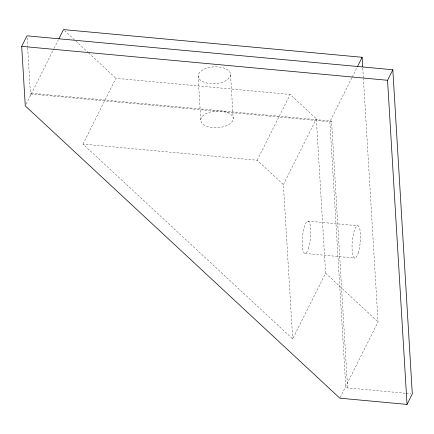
<?xml version="1.0" encoding="UTF-8"?>
<svg xmlns="http://www.w3.org/2000/svg" width="434" height="434" viewBox="0 0 434 434"><rect width="100%" height="100%" fill="white"/><g stroke="black" fill="none" stroke-linecap="round" stroke-linejoin="round"><path stroke-width="0.33" stroke-dasharray="2.17 1.63" d="M26.154 104.133L53.832 48.868M54.136 48.266L58.357 39.83M82.975 144.077L115.911 78.304L290.129 94.46L316.343 118.818L325.614 273.165L292.679 338.938L82.975 144.077L257.188 160.238L283.402 184.596L292.679 338.938M257.188 160.238L290.129 94.46M283.402 184.596L316.343 118.818M351.882 77.767L329.862 121.748L345.762 386.341L347.591 387.887L405.562 393.264M352.186 77.165L357.014 67.53M340.131 397.587L378.041 321.882L363.442 78.939M331.56 121.091L329.862 121.748L31.205 94.048L30.413 93.158L331.56 121.091L347.591 387.887M307.842 221.101L357.616 225.718M305.135 253.445L354.914 258.062M406.235 393.323L410.955 393.763M64.476 30.51L75.353 40.617M75.852 41.078L88.216 52.568M88.71 53.029L115.911 78.304M325.614 273.165L378.041 321.882M362.791 68.116L363.399 78.266M230.557 74.502A16.242 8.371 -3.4 0 1 206.269 82.872A16.242 8.371 -3.4 0 1 206.183 68.355A16.242 8.371 -3.4 0 1 230.557 74.502L233.204 118.601A16.242 8.371 -3.4 0 1 208.922 126.967A16.242 8.371 -3.4 0 1 208.835 112.449A16.242 8.371 -3.4 0 1 233.204 118.601M198.116 75.983L200.768 120.082M27.092 37.856L27.657 47.295M27.7 47.973L30.548 95.366M358.142 253.163A16.242 3.977 -84.7 0 0 358.609 226.206A16.242 3.977 -84.7 0 0 352.039 246.3A16.242 3.977 -84.7 0 0 358.142 253.163M308.368 248.546A16.242 3.977 -84.7 0 0 308.834 221.59A16.242 3.977 -84.7 0 0 302.265 241.684A16.242 3.977 -84.7 0 0 308.368 248.546"/><path stroke-width="0.65" d="M21.7 46.357L26.968 35.832L392.824 69.76L412.3 393.888L407.032 404.412L339.833 398.179L25.275 105.891L21.7 46.357L387.551 80.285L392.824 69.76M58.959 38.626L63.483 29.588L362.14 57.288L362.71 66.76M357.616 66.326L362.14 57.288M387.551 80.285L407.032 404.412"/></g></svg>
